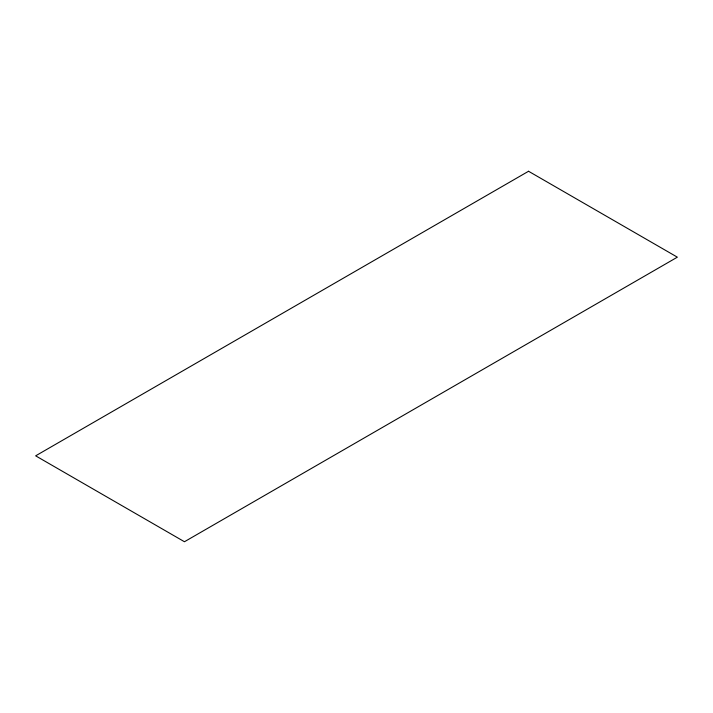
<?xml version="1.0" encoding="UTF-8"?>
<svg xmlns="http://www.w3.org/2000/svg" width="713" height="713" viewBox="0 0 713 713"><rect width="100%" height="100%" fill="white"/><g stroke="black" fill="none" stroke-linecap="round" stroke-linejoin="round"><path stroke-width="1.07" d="M528.547 171.263L35.65 455.83L184.453 541.737L677.35 257.17L528.547 171.263"/></g></svg>
